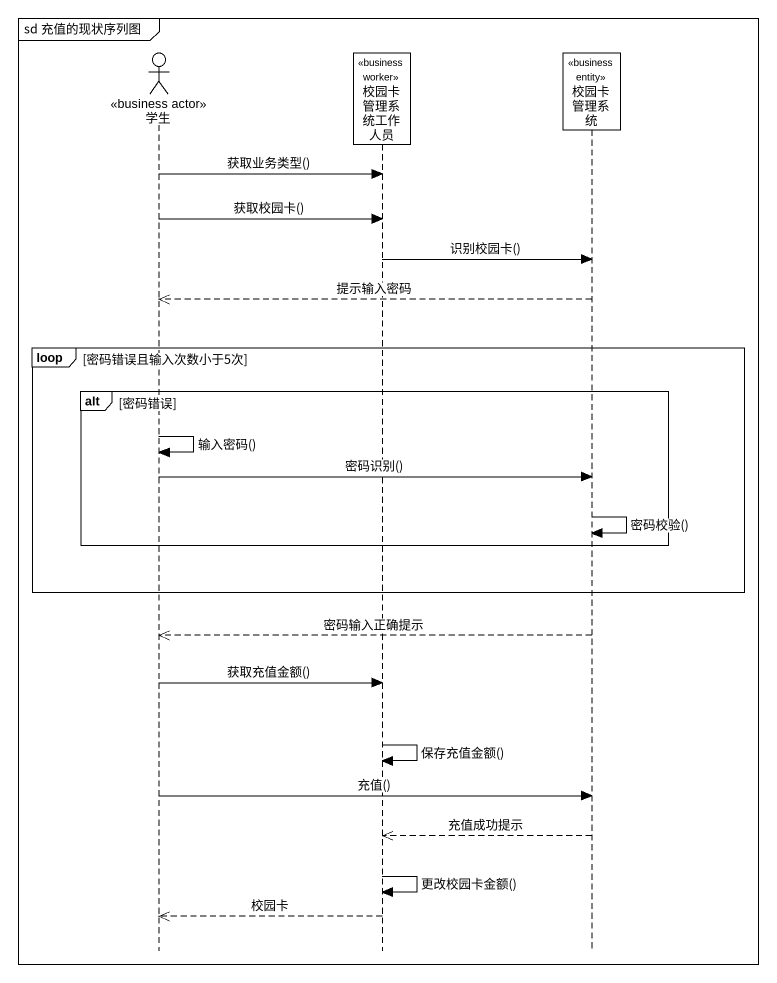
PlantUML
@startuml
mainframe sd 充值的现状序列图
hide footbox
actor 学生 <<business actor>>
participant 校园卡管理系统工作人员 <<business worker>>
participant 校园卡管理系统 <<business entity>>

学生 -> 校园卡管理系统工作人员 : 获取业务类型()
学生 -> 校园卡管理系统工作人员 : 获取校园卡()
校园卡管理系统工作人员 -> 校园卡管理系统 : 识别校园卡()
校园卡管理系统 -->> 学生 : 提示输入密码
loop 密码错误且输入次数小于5次
  alt 密码错误
    学生 -> 学生 : 输入密码()
    学生 -> 校园卡管理系统 : 密码识别()
    校园卡管理系统 -> 校园卡管理系统 : 密码校验()
  end
end
校园卡管理系统 -->> 学生 : 密码输入正确提示
学生 -> 校园卡管理系统工作人员 : 获取充值金额()
校园卡管理系统工作人员 -> 校园卡管理系统工作人员 : 保存充值金额()
学生 -> 校园卡管理系统 : 充值()
校园卡管理系统 -->> 校园卡管理系统工作人员 : 充值成功提示
校园卡管理系统工作人员 -> 校园卡管理系统工作人员 : 更改校园卡金额()
校园卡管理系统工作人员 -->> 学生 : 校园卡
@enduml
